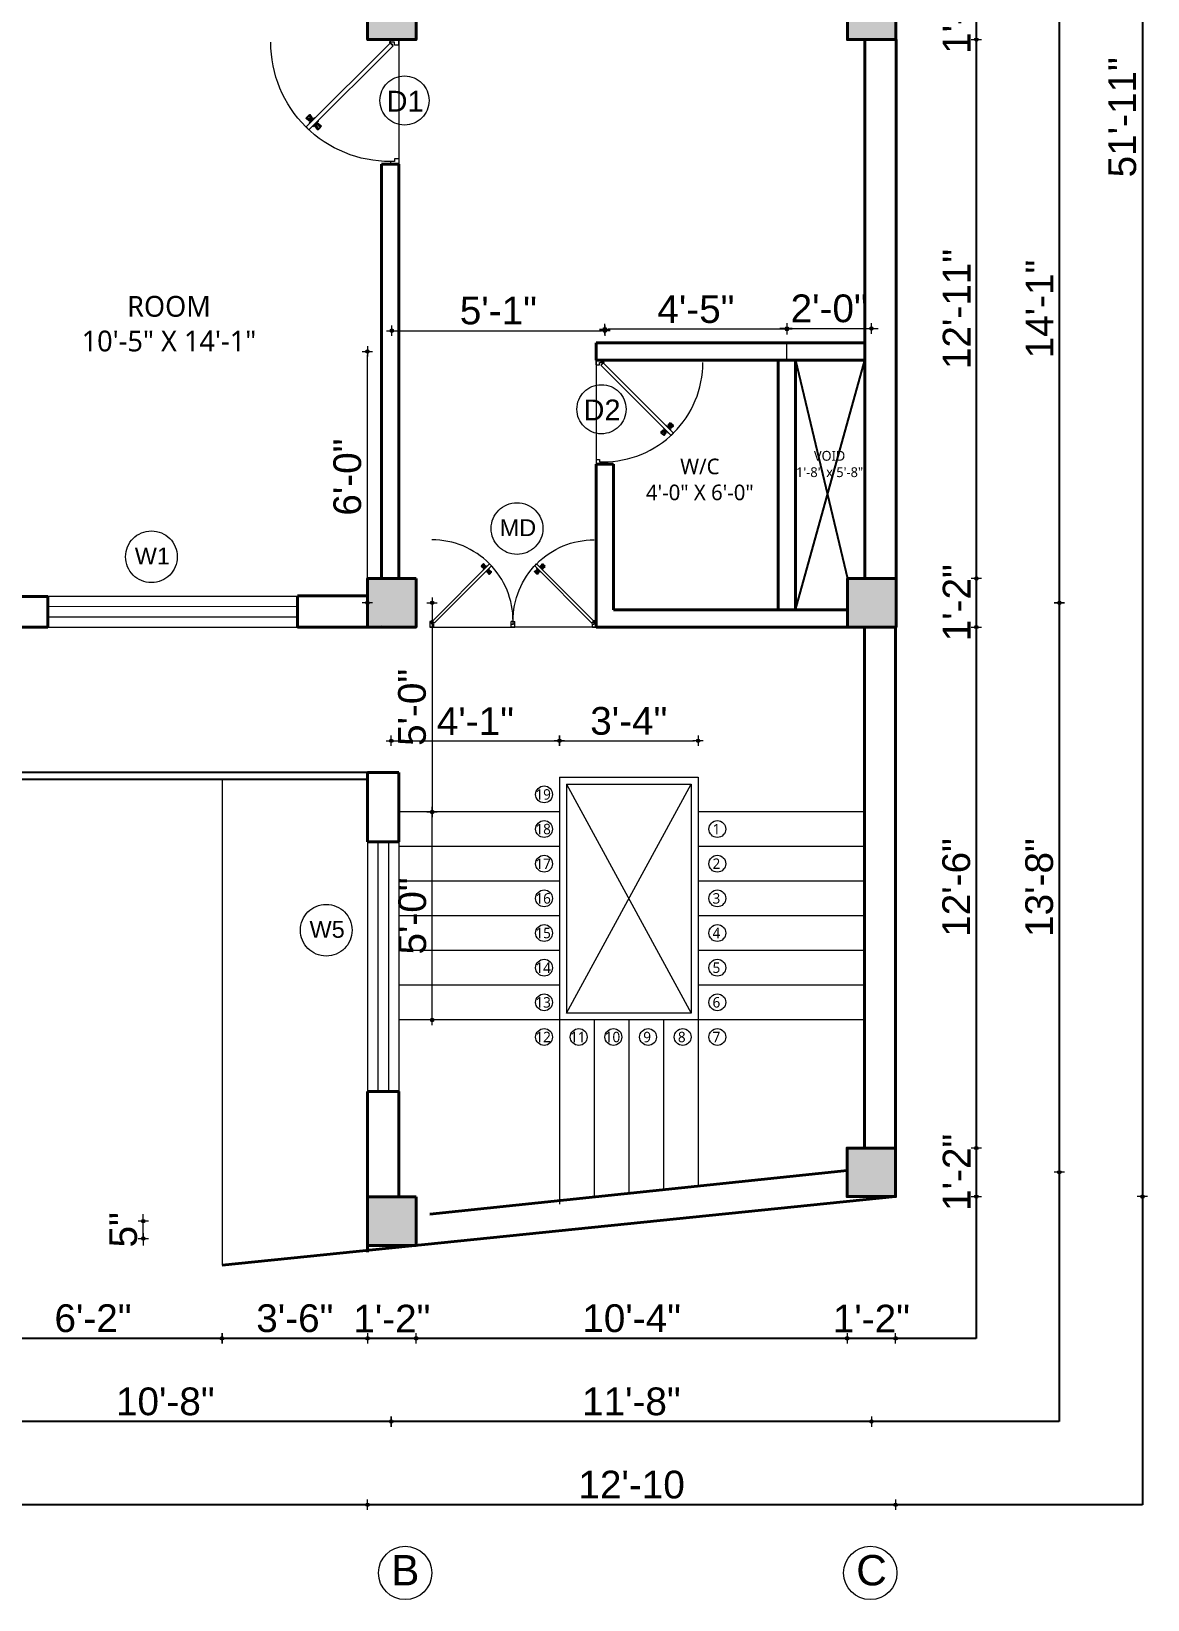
# Model space of a CAD drawing. Header units: inches. Extents: x 2670288 to 2672693, y 789942 to 794071.
# Drawn here: x 2671721.2 to 2672043.3, y 791008 to 791460.4 of the extents above; entities that cross this region are included whole.
import ezdxf

# ---------------------------------------------------------------- set-up
doc = ezdxf.new("R2010")
doc.units = ezdxf.units.IN
doc.header["$MEASUREMENT"] = 0
doc.header["$PDMODE"] = 99
doc.linetypes.add('ACAD_ISO10W100', pattern=[18, 12, -3, 0, -3])
for name, color, linetype, lineweight in [('CONC. OUTLINE RA', 150, 'Continuous', 40), ('DOOR-WIN RA', 3, 'Continuous', 20), ('ELE2 RA', 130, 'Continuous', 20), ('elev 2', 20, 'Continuous', 25), ('Hatch', 254, 'Continuous', 9), ('HATCH RA', 8, 'Continuous', 9), ('PUERTAS', 7, 'Continuous', 13), ('stair EA', 132, 'Continuous', 5), ('TEXT RA', 254, 'Continuous', 20), ('TEXTURE EA', 8, 'ACAD_ISO10W100', 9), ('wall EA', 24, 'Continuous', 40), ('Win EA', 114, 'Continuous', 5)]:
    doc.layers.add(name, color=color, linetype=linetype, lineweight=lineweight)
for name, color, linetype in [('HACTH', 7, 'Continuous'), ('lettring', 7, 'Continuous'), ('text EA', 7, 'Continuous')]:
    doc.layers.add(name, color=color, linetype=linetype)
doc.styles.add('DIM 8', font='arial.ttf', dxfattribs={"height": 8})
doc.styles.get("Standard").update_dxf_attribs({"font": 'arial.ttf'})
doc.dimstyles.new('Copy of DIM 8', dxfattribs={"dimtxt": 8, "dimasz": 1, "dimexe": 6, "dimexo": 18, "dimgap": 1.6875, "dimtad": 1, "dimdec": 0, "dimzin": 3, "dimdsep": 46, "dimlunit": 4, "dimtxsty": 'DIM 8', "dimblk": 'dot 2', "dimcen": 0.09375, "dimse1": 1, "dimse2": 1, "dimclrd": 1, "dimclre": 1, "dimclrt": 256, "dimadec": 0, "dimazin": 0, "dimtfac": 0.75, "dimtdec": 0, "dimtix": 1, "dimtmove": 1, "dimatfit": 3, "dimldrblk": 'DOT', "dimfxl": 1, "dimtolj": 1, "dimtzin": 0, "dimlwd": 9, "dimlwe": 9, "dimarcsym": 0})

# ---------------------------------------------------------------- blocks, each defined once
blk = doc.blocks.new('COLUMN')
at = {"layer": 'HACTH', "lineweight": 30, "transparency": 33554541}
h = blk.add_hatch(color=256, dxfattribs=at)
h.dxf.hatch_style = 1
h.paths.add_polyline_path([(2659104.19, 784576.38), (2659090.19, 784576.38), (2659090.19, 784562.38), (2659104.19, 784562.38)])
at = {"layer": 'CONC. OUTLINE RA'}
blk.add_lwpolyline([(2659090.19, 784576.38), (2659104.19, 784576.38), (2659104.19, 784562.38), (2659090.19, 784562.38)], close=True, dxfattribs=at)
blk = doc.blocks.new('3ft')
at = {"layer": 'PUERTAS', "color": 6}
for p, q in [((1.01, 2.52), (25.23, 26.74)), ((26.05, 25.92), (1.77, 1.64)), ((26.05, 25.92), (25.23, 26.74)), ((0, 2.4), (0, 0)), ((0.72, 2.4), (0, 2.4)), ((1.6, 0), (0, 0)), ((0.72, 1.52), (0.72, 2.44)), ((0.8, 1.52), (0.72, 1.52)), ((0.8, 1.52), (0.8, 2.41)), ((0.8, 1.2), (0.8, 1.52)), ((1.6, 1.2), (0.8, 1.2)), ((1.57, 1.84), (0.94, 2.47)), ((1.63, 1.89), (0.97, 2.55)), ((1.63, 1.89), (1.57, 1.84)), ((1.77, 1.64), (1.57, 1.84)), ((1.6, 0), (1.6, 1.2)), ((34.4, 0), (34.4, 1.2)), ((34.4, 1.2), (35.2, 1.2)), ((34.4, 0), (36, 0)), ((35.2, 1.2), (35.2, 2.4)), ((35.2, 2.4), (36, 2.4)), ((36, 0), (36, 2.4))]:
    blk.add_line(p, q, dxfattribs=at)
at = {"layer": 'PUERTAS', "color": 8}
for p, q in [((22.57, 24.94), (21.65, 25.68)), ((22.63, 24.99), (21.69, 25.75)), ((22.74, 25.1), (21.84, 25.9)), ((22.13, 26.28), (21.98, 26.13)), ((22.88, 25.24), (22.01, 26.06)), ((22.13, 26.28), (22.27, 26.42)), ((22.29, 26.41), (22.27, 26.42)), ((23.16, 25.52), (22.34, 26.39)), ((23.3, 25.66), (22.5, 26.56)), ((23.41, 25.77), (22.65, 26.71)), ((22.69, 24.32), (23.02, 24.83)), ((23.46, 25.83), (22.72, 26.75)), ((22.95, 24.96), (22.84, 25.07)), ((22.98, 24.99), (22.86, 25.1)), ((23.03, 25.04), (22.91, 25.15)), ((22.91, 24.53), (23.1, 24.91)), ((23.11, 25.12), (22.99, 25.23)), ((23.13, 24.76), (23.18, 24.99)), ((23.28, 25.3), (23.17, 25.41)), ((23.36, 25.37), (23.25, 25.49)), ((23.31, 24.94), (23.28, 25.08)), ((23.41, 25.43), (23.3, 25.54)), ((23.46, 25.09), (23.32, 25.13)), ((23.44, 25.45), (23.33, 25.56)), ((23.64, 25.27), (23.41, 25.22)), ((23.87, 25.49), (23.49, 25.3)), ((24.08, 25.71), (23.57, 25.38)), ((23.63, 23.38), (24.14, 23.72)), ((23.84, 23.6), (24.22, 23.79)), ((24.07, 23.82), (24.3, 23.88)), ((24.25, 24), (24.39, 23.97)), ((24.25, 23.26), (24.99, 22.34)), ((24.27, 23.64), (24.38, 23.53)), ((24.3, 23.67), (24.41, 23.56)), ((24.3, 23.32), (25.06, 22.38)), ((24.35, 23.72), (24.46, 23.61)), ((24.4, 24.15), (24.43, 24.01)), ((24.41, 23.43), (25.2, 22.53)), ((24.43, 23.8), (24.54, 23.69)), ((24.58, 24.33), (24.52, 24.1)), ((24.55, 23.57), (25.37, 22.7)), ((24.6, 23.97), (24.72, 23.86)), ((24.8, 24.56), (24.61, 24.18)), ((25.02, 24.77), (24.68, 24.26)), ((24.68, 24.05), (24.79, 23.94)), ((24.73, 24.1), (24.85, 23.99)), ((24.76, 24.13), (24.87, 24.02)), ((24.83, 23.85), (25.7, 23.03)), ((24.97, 23.99), (25.87, 23.2)), ((25.08, 24.1), (26.02, 23.34)), ((25.14, 24.15), (26.06, 23.41)), ((25.58, 22.82), (25.43, 22.67)), ((25.58, 22.82), (25.73, 22.97)), ((25.72, 22.98), (25.73, 22.97)), ((0, 0), (36, 0))]:
    blk.add_line(p, q, dxfattribs=at)
at = {"layer": 'PUERTAS', "color": 1}
for p, q in [((21.67, 25.73), (22.17, 26.23)), ((22.49, 24.95), (21.67, 25.61)), ((21.7, 25.82), (22.14, 26.26)), ((21.73, 25.79), (21.7, 25.82)), ((22.58, 26.7), (22.14, 26.26)), ((22.67, 26.73), (22.17, 26.23)), ((22.61, 26.67), (22.58, 26.7)), ((22.6, 24.96), (23.02, 25.38)), ((22.61, 24.25), (22.92, 24.72)), ((22.62, 24.13), (22.61, 24.14)), ((22.7, 25.07), (22.71, 25.06)), ((23.45, 25.91), (22.79, 26.73)), ((22.82, 25.06), (23.08, 25.32)), ((22.94, 24.95), (22.83, 25.07)), ((22.92, 24.72), (22.92, 24.72)), ((22.93, 24.94), (23.19, 25.21)), ((22.93, 24.84), (22.93, 24.83)), ((23.44, 25.81), (23.02, 25.38)), ((23.34, 25.58), (23.08, 25.32)), ((23.46, 25.47), (23.19, 25.21)), ((23.33, 25.7), (23.34, 25.69)), ((23.45, 25.46), (23.33, 25.57)), ((23.44, 23.31), (23.45, 23.3)), ((23.56, 23.3), (24.03, 23.61)), ((23.57, 25.47), (23.57, 25.47)), ((24.15, 25.79), (23.68, 25.48)), ((23.68, 25.48), (23.68, 25.48)), ((24.03, 23.61), (24.03, 23.62)), ((24.14, 23.62), (24.14, 23.62)), ((24.25, 23.62), (24.51, 23.89)), ((24.27, 25.78), (24.26, 25.79)), ((24.26, 23.29), (24.69, 23.71)), ((24.26, 23.63), (24.37, 23.52)), ((24.26, 23.18), (24.92, 22.37)), ((24.37, 23.52), (24.63, 23.77)), ((24.37, 23.4), (24.37, 23.4)), ((24.78, 24.15), (24.51, 23.89)), ((24.89, 24.03), (24.63, 23.77)), ((25.11, 24.14), (24.69, 23.71)), ((24.77, 24.14), (24.88, 24.03)), ((24.79, 24.38), (24.78, 24.37)), ((24.78, 24.26), (24.78, 24.26)), ((25.1, 24.84), (24.79, 24.38)), ((25, 24.03), (25, 24.03)), ((25.04, 22.36), (25.54, 22.86)), ((25.09, 24.96), (25.1, 24.95)), ((25.13, 22.39), (25.57, 22.83)), ((25.22, 24.14), (26.03, 23.48)), ((26.04, 23.37), (25.54, 22.86)), ((26.01, 23.27), (25.57, 22.83)), ((25.98, 23.3), (26.01, 23.27)), ((25.1, 22.42), (25.13, 22.39))]:
    blk.add_line(p, q, dxfattribs=at)
at = {"layer": 'PUERTAS', "color": 2}
for p, q in [((21.99, 26.11), (21.98, 26.13)), ((25.42, 22.68), (25.43, 22.67))]:
    blk.add_line(p, q, dxfattribs=at)
at = {"layer": 'PUERTAS', "color": 6}
for radius in [0.155, 0.0752]:
    blk.add_circle((0.82, 2.56), radius, dxfattribs=at)
blk.add_arc((0.82, 2.56), 34.38, 359.7285, 90.0333, dxfattribs=at)
at = {"layer": 'PUERTAS', "color": 1}
for centre, start, end in [((22.54, 25.01), 231.0764, 315), ((22.67, 24.2), 135, 225), ((22.73, 26.68), 38.9236, 135), ((22.77, 25.12), 225, 315), ((22.99, 24.89), 135, 219.7428), ((22.87, 24.78), 315, 39.7428), ((23.28, 25.63), 315, 45), ((23.39, 25.86), 315, 38.9236), ((23.51, 23.36), 225, 315), ((23.51, 25.41), 50.2572, 135), ((23.62, 25.53), 230.2572, 315), ((24.09, 23.56), 50.2572, 135), ((24.2, 23.68), 230.2572, 315), ((24.2, 25.73), 45, 135), ((24.32, 23.23), 135, 218.9236), ((24.42, 23.46), 135, 225), ((24.84, 24.31), 135, 219.7428), ((24.72, 24.21), 315, 39.7428), ((24.94, 23.98), 45, 135), ((25.04, 24.89), 315, 45), ((25.17, 24.08), 51.0764, 135), ((25.98, 23.42), 315, 51.0764), ((24.98, 22.42), 218.9236, 315)]:
    blk.add_arc(centre, 0.08, start, end, dxfattribs=at)
blk = doc.blocks.new('*U327')
at = {"color": 3, "xscale": -1}
blk.add_blockref('3ft', (42, 0), dxfattribs=at)
blk = doc.blocks.new('dot1')
at = {"layer": 'Hatch'}
h = blk.add_hatch(color=256, dxfattribs=at)
edge = h.paths.add_edge_path()
edge.add_arc((0, 0), 1, 0, 360)
for p, q in [((3, 0), (-3, 0)), ((0, 3), (0, -3))]:
    blk.add_line(p, q, dxfattribs=at)
blk.add_circle((0, 0), 1, dxfattribs=at)
blk = doc.blocks.new('dot 2')
at = {"layer": 'Hatch', "xscale": 0.5, "yscale": 0.5, "zscale": 0.5}
blk.add_blockref('dot1', (0, 0), dxfattribs=at)
blk = doc.blocks.new('*D1803')
at = {"layer": 'Defpoints', "color": 0, "transparency": 16777216}
for p in [(2671970.65, 791472.07), (2671970.65, 791458.07), (2671993.86, 791458.07)]:
    blk.add_point(p, dxfattribs=at)
at = {"layer": 'lettring', "color": 1, "lineweight": 9, "transparency": 16777216}
for p, q in [((2671993.86, 791473.07), (2671993.86, 791474.07)), ((2671993.86, 791472.07), (2671993.86, 791458.07)), ((2671993.86, 791457.07), (2671993.86, 791456.07))]:
    blk.add_line(p, q, dxfattribs=at)
for p, rotation in [((2671993.86, 791472.07), 270), ((2671993.86, 791458.07), 90)]:
    blk.add_blockref('dot 2', p, dxfattribs=dict(at, rotation=rotation))
at = {"layer": 'lettring', "transparency": 16777216, "insert": (2671988.16, 791465.07), "char_height": 8, "attachment_point": 5, "rotation": 90, "style": 'DIM 8'}
blk.add_mtext('\\A1;1\'-2"', dxfattribs=at)
blk = doc.blocks.new('_Dot')
at = {"color": 0, "linetype": 'ByBlock', "lineweight": -2}
blk.add_line((-0.5, 0), (-1, 0), dxfattribs=at)
at = {"color": 0, "linetype": 'ByBlock', "const_width": 0.5}
blk.add_lwpolyline([(-0.25, 0, 1), (0.25, 0, 1)], format="xyb", close=True, dxfattribs=at)
blk = doc.blocks.new('*D1804')
at = {"layer": 'Defpoints', "color": 0, "transparency": 16777216}
for p in [(2671970.65, 791458.07), (2671970.69, 791302.58), (2671993.86, 791302.58)]:
    blk.add_point(p, dxfattribs=at)
at = {"layer": 'lettring', "color": 1, "lineweight": 9, "transparency": 16777216}
blk.add_line((2671993.86, 791457.07), (2671993.86, 791303.58), dxfattribs=at)
for p, rotation in [((2671993.86, 791458.07), 90), ((2671993.86, 791302.58), 270)]:
    blk.add_blockref('dot 2', p, dxfattribs=dict(at, rotation=rotation))
at = {"layer": 'lettring', "transparency": 16777216, "insert": (2671988.16, 791380.32), "char_height": 8, "attachment_point": 5, "rotation": 90, "style": 'DIM 8'}
blk.add_mtext('\\A1;12\'-11"', dxfattribs=at)
blk = doc.blocks.new('*D1805')
at = {"layer": 'Defpoints', "color": 0, "transparency": 16777216}
for p in [(2671970.69, 791302.58), (2671970.69, 791288.58), (2671993.86, 791288.58)]:
    blk.add_point(p, dxfattribs=at)
at = {"layer": 'lettring', "color": 1, "lineweight": 9, "transparency": 16777216}
for p, q in [((2671993.86, 791303.58), (2671993.86, 791304.58)), ((2671993.86, 791302.58), (2671993.86, 791288.58)), ((2671993.86, 791287.58), (2671993.86, 791286.58))]:
    blk.add_line(p, q, dxfattribs=at)
for p, rotation in [((2671993.86, 791302.58), 270), ((2671993.86, 791288.58), 90)]:
    blk.add_blockref('dot 2', p, dxfattribs=dict(at, rotation=rotation))
at = {"layer": 'lettring', "transparency": 16777216, "insert": (2671988.16, 791295.58), "char_height": 8, "attachment_point": 5, "rotation": 90, "style": 'DIM 8'}
blk.add_mtext('\\A1;1\'-2"', dxfattribs=at)
blk = doc.blocks.new('*D1806')
at = {"layer": 'Defpoints', "color": 0, "transparency": 16777216}
for p in [(2671970.69, 791288.58), (2671970.56, 791138.26), (2671993.86, 791138.26)]:
    blk.add_point(p, dxfattribs=at)
at = {"layer": 'lettring', "color": 1, "lineweight": 9, "transparency": 16777216}
blk.add_line((2671993.86, 791287.58), (2671993.86, 791139.26), dxfattribs=at)
for p, rotation in [((2671993.86, 791288.58), 90), ((2671993.86, 791138.26), 270)]:
    blk.add_blockref('dot 2', p, dxfattribs=dict(at, rotation=rotation))
at = {"layer": 'lettring', "transparency": 16777216, "insert": (2671988.09, 791213.42), "char_height": 8, "attachment_point": 5, "rotation": 90, "style": 'DIM 8'}
blk.add_mtext('\\A1;12\'-6"', dxfattribs=at)
blk = doc.blocks.new('*D1807')
at = {"layer": 'Defpoints', "color": 0, "transparency": 16777216}
for p in [(2671970.56, 791138.26), (2671970.56, 791124.23), (2671993.86, 791124.23)]:
    blk.add_point(p, dxfattribs=at)
at = {"layer": 'lettring', "color": 1, "lineweight": 9, "transparency": 16777216}
for p, q in [((2671993.86, 791139.26), (2671993.86, 791140.26)), ((2671993.86, 791138.26), (2671993.86, 791124.23)), ((2671993.86, 791123.23), (2671993.86, 791122.23))]:
    blk.add_line(p, q, dxfattribs=at)
for p, rotation in [((2671993.86, 791138.26), 270), ((2671993.86, 791124.23), 90)]:
    blk.add_blockref('dot 2', p, dxfattribs=dict(at, rotation=rotation))
at = {"layer": 'lettring', "transparency": 16777216, "insert": (2671988.16, 791131.24), "char_height": 8, "attachment_point": 5, "rotation": 90, "style": 'DIM 8'}
blk.add_mtext('\\A1;1\'-2"', dxfattribs=at)
blk = doc.blocks.new('*D1808')
at = {"layer": 'Defpoints', "color": 0, "transparency": 16777216}
for p in [(2671956.56, 791124.23), (2671970.56, 791124.23), (2671956.56, 791083.34)]:
    blk.add_point(p, dxfattribs=at)
at = {"layer": 'lettring', "color": 1, "lineweight": 9, "transparency": 16777216}
for p, q in [((2671955.56, 791083.34), (2671954.56, 791083.34)), ((2671970.56, 791083.34), (2671956.56, 791083.34)), ((2671971.56, 791083.34), (2671972.56, 791083.34))]:
    blk.add_line(p, q, dxfattribs=at)
blk.add_blockref('dot 2', (2671956.56, 791083.34), dxfattribs=at)
at = {"layer": 'lettring', "color": 1, "lineweight": 9, "transparency": 16777216, "rotation": 180}
blk.add_blockref('dot 2', (2671970.56, 791083.34), dxfattribs=at)
at = {"layer": 'lettring', "transparency": 16777216, "insert": (2671963.56, 791089.04), "char_height": 8, "attachment_point": 5, "style": 'DIM 8'}
blk.add_mtext('\\A1;1\'-2"', dxfattribs=at)
blk = doc.blocks.new('*D1809')
at = {"layer": 'Defpoints', "color": 0, "transparency": 16777216}
for p in [(2671956.56, 791124.23), (2671832.2, 791110.15), (2671832.2, 791083.34)]:
    blk.add_point(p, dxfattribs=at)
at = {"layer": 'lettring', "color": 1, "lineweight": 9, "transparency": 16777216}
blk.add_line((2671955.56, 791083.34), (2671833.2, 791083.34), dxfattribs=at)
at = {"layer": 'lettring', "color": 1, "lineweight": 9, "transparency": 16777216, "rotation": 180}
blk.add_blockref('dot 2', (2671832.2, 791083.34), dxfattribs=at)
at = {"layer": 'lettring', "color": 1, "lineweight": 9, "transparency": 16777216}
blk.add_blockref('dot 2', (2671956.56, 791083.34), dxfattribs=at)
at = {"layer": 'lettring', "transparency": 16777216, "insert": (2671894.38, 791089.11), "char_height": 8, "attachment_point": 5, "style": 'DIM 8'}
blk.add_mtext('\\A1;10\'-4"', dxfattribs=at)
blk = doc.blocks.new('*D1810')
at = {"layer": 'Defpoints', "color": 0, "transparency": 16777216}
for p in [(2671818.2, 791110.15), (2671832.2, 791110.15), (2671818.2, 791083.34)]:
    blk.add_point(p, dxfattribs=at)
at = {"layer": 'lettring', "color": 1, "lineweight": 9, "transparency": 16777216}
for p, q in [((2671817.2, 791083.34), (2671816.2, 791083.34)), ((2671832.2, 791083.34), (2671818.2, 791083.34)), ((2671833.2, 791083.34), (2671834.2, 791083.34))]:
    blk.add_line(p, q, dxfattribs=at)
blk.add_blockref('dot 2', (2671818.2, 791083.34), dxfattribs=at)
at = {"layer": 'lettring', "color": 1, "lineweight": 9, "transparency": 16777216, "rotation": 180}
blk.add_blockref('dot 2', (2671832.2, 791083.34), dxfattribs=at)
at = {"layer": 'lettring', "transparency": 16777216, "insert": (2671825.2, 791089.04), "char_height": 8, "attachment_point": 5, "style": 'DIM 8'}
blk.add_mtext('\\A1;1\'-2"', dxfattribs=at)
blk = doc.blocks.new('*D1811')
at = {"layer": 'Defpoints', "color": 0, "transparency": 16777216}
for p in [(2671818.2, 791110.15), (2671776.2, 791103.7), (2671776.2, 791083.34)]:
    blk.add_point(p, dxfattribs=at)
at = {"layer": 'lettring', "color": 1, "lineweight": 9, "transparency": 16777216}
blk.add_line((2671817.2, 791083.34), (2671777.2, 791083.34), dxfattribs=at)
at = {"layer": 'lettring', "color": 1, "lineweight": 9, "transparency": 16777216, "rotation": 180}
blk.add_blockref('dot 2', (2671776.2, 791083.34), dxfattribs=at)
at = {"layer": 'lettring', "color": 1, "lineweight": 9, "transparency": 16777216}
blk.add_blockref('dot 2', (2671818.2, 791083.34), dxfattribs=at)
at = {"layer": 'lettring', "transparency": 16777216, "insert": (2671797.2, 791089.11), "char_height": 8, "attachment_point": 5, "style": 'DIM 8'}
blk.add_mtext('\\A1;3\'-6"', dxfattribs=at)
blk = doc.blocks.new('*D1812')
at = {"layer": 'Defpoints', "color": 0, "transparency": 16777216}
for p in [(2671701.74, 791288.58), (2671776.2, 791103.7), (2671701.74, 791083.34)]:
    blk.add_point(p, dxfattribs=at)
at = {"layer": 'lettring', "color": 1, "lineweight": 9, "transparency": 16777216}
blk.add_line((2671775.2, 791083.34), (2671702.74, 791083.34), dxfattribs=at)
at = {"layer": 'lettring', "color": 1, "lineweight": 9, "transparency": 16777216, "rotation": 180}
blk.add_blockref('dot 2', (2671701.74, 791083.34), dxfattribs=at)
at = {"layer": 'lettring', "color": 1, "lineweight": 9, "transparency": 16777216}
blk.add_blockref('dot 2', (2671776.2, 791083.34), dxfattribs=at)
at = {"layer": 'lettring', "transparency": 16777216, "insert": (2671738.97, 791089.11), "char_height": 8, "attachment_point": 5, "style": 'DIM 8'}
blk.add_mtext('\\A1;6\'-2"', dxfattribs=at)
blk = doc.blocks.new('*D1814')
at = {"layer": 'Defpoints', "color": 0, "transparency": 16777216}
for p in [(2671970.56, 791124.23), (2671818.2, 791108.25), (2671970.56, 791035.34)]:
    blk.add_point(p, dxfattribs=at)
at = {"layer": 'lettring', "color": 1, "lineweight": 9, "transparency": 16777216}
blk.add_line((2671819.2, 791035.34), (2671969.56, 791035.34), dxfattribs=at)
at = {"layer": 'lettring', "color": 1, "lineweight": 9, "transparency": 16777216, "rotation": 180}
blk.add_blockref('dot 2', (2671818.2, 791035.34), dxfattribs=at)
at = {"layer": 'lettring', "color": 1, "lineweight": 9, "transparency": 16777216}
blk.add_blockref('dot 2', (2671970.56, 791035.34), dxfattribs=at)
at = {"layer": 'lettring', "transparency": 16777216, "insert": (2671894.38, 791041.11), "char_height": 8, "attachment_point": 5, "style": 'DIM 8'}
blk.add_mtext("\\A1;12'-10", dxfattribs=at)
blk = doc.blocks.new('*D1815')
at = {"layer": 'Defpoints', "color": 0, "transparency": 16777216}
for p in [(2671963.56, 791131.26), (2671825.05, 791116.7), (2671825.05, 791059.34)]:
    blk.add_point(p, dxfattribs=at)
at = {"layer": 'lettring', "color": 1, "lineweight": 9, "transparency": 16777216}
blk.add_line((2671962.56, 791059.34), (2671826.05, 791059.34), dxfattribs=at)
at = {"layer": 'lettring', "color": 1, "lineweight": 9, "transparency": 16777216, "rotation": 180}
blk.add_blockref('dot 2', (2671825.05, 791059.34), dxfattribs=at)
at = {"layer": 'lettring', "color": 1, "lineweight": 9, "transparency": 16777216}
blk.add_blockref('dot 2', (2671963.56, 791059.34), dxfattribs=at)
at = {"layer": 'lettring', "transparency": 16777216, "insert": (2671894.3, 791065.11), "char_height": 8, "attachment_point": 5, "style": 'DIM 8'}
blk.add_mtext('\\A1;11\'-8"', dxfattribs=at)
blk = doc.blocks.new('*D1816')
at = {"layer": 'Defpoints', "color": 0, "transparency": 16777216}
for p in [(2671694.61, 791295.55), (2671825.05, 791295.55), (2671825.05, 791059.34)]:
    blk.add_point(p, dxfattribs=at)
at = {"layer": 'lettring', "color": 1, "lineweight": 9, "transparency": 16777216}
blk.add_line((2671695.61, 791059.34), (2671824.05, 791059.34), dxfattribs=at)
at = {"layer": 'lettring', "color": 1, "lineweight": 9, "transparency": 16777216, "rotation": 180}
blk.add_blockref('dot 2', (2671694.61, 791059.34), dxfattribs=at)
at = {"layer": 'lettring', "color": 1, "lineweight": 9, "transparency": 16777216}
blk.add_blockref('dot 2', (2671825.05, 791059.34), dxfattribs=at)
at = {"layer": 'lettring', "transparency": 16777216, "insert": (2671759.83, 791065.11), "char_height": 8, "attachment_point": 5, "style": 'DIM 8'}
blk.add_mtext('\\A1;10\'-8"', dxfattribs=at)
blk = doc.blocks.new('*D1833')
at = {"layer": 'Defpoints', "color": 0, "transparency": 16777216}
for p in [(2671970.54, 791747.05), (2671970.56, 791124.23), (2672041.77, 791124.23)]:
    blk.add_point(p, dxfattribs=at)
at = {"layer": 'lettring', "color": 1, "lineweight": 9, "transparency": 16777216}
blk.add_line((2672041.77, 791746.05), (2672041.77, 791125.23), dxfattribs=at)
for p, rotation in [((2672041.77, 791747.05), 90), ((2672041.77, 791124.23), 270)]:
    blk.add_blockref('dot 2', p, dxfattribs=dict(at, rotation=rotation))
at = {"layer": 'lettring', "transparency": 16777216, "insert": (2672036, 791435.64), "char_height": 8, "attachment_point": 5, "rotation": 90, "style": 'DIM 8'}
blk.add_mtext('\\A1;51\'-11"', dxfattribs=at)
blk = doc.blocks.new('*D1834')
at = {"layer": 'Defpoints', "color": 0, "transparency": 16777216}
for p in [(2671963.56, 791295.55), (2672017.79, 791295.55), (2671963.56, 791131.26)]:
    blk.add_point(p, dxfattribs=at)
at = {"layer": 'lettring', "color": 1, "lineweight": 9, "transparency": 16777216}
blk.add_line((2672017.79, 791132.26), (2672017.79, 791294.55), dxfattribs=at)
for p, rotation in [((2672017.79, 791295.55), 90), ((2672017.79, 791131.26), 270)]:
    blk.add_blockref('dot 2', p, dxfattribs=dict(at, rotation=rotation))
at = {"layer": 'lettring', "transparency": 16777216, "insert": (2672012.02, 791213.4), "char_height": 8, "attachment_point": 5, "rotation": 90, "style": 'DIM 8'}
blk.add_mtext('\\A1;13\'-8"', dxfattribs=at)
blk = doc.blocks.new('*D2011')
at = {"layer": 'Defpoints', "color": 0, "transparency": 16777216}
for p in [(2671825.2, 791465.07), (2671546.7, 791295.58), (2671825.2, 791295.58)]:
    blk.add_point(p, dxfattribs=at)
at = {"layer": 'lettring', "color": 1, "lineweight": 9, "transparency": 16777216}
blk.add_line((2671546.7, 791464.07), (2671546.7, 791296.58), dxfattribs=at)
for p, rotation in [((2671546.7, 791465.07), 90), ((2671546.7, 791295.58), 270)]:
    blk.add_blockref('dot 2', p, dxfattribs=dict(at, rotation=rotation))
at = {"layer": 'lettring', "transparency": 16777216, "insert": (2671541, 791380.33), "char_height": 8, "attachment_point": 5, "rotation": 90, "style": 'DIM 8'}
blk.add_mtext('\\A1;14\'-1"', dxfattribs=at)
blk = doc.blocks.new('*D2012')
at = {"layer": 'Defpoints', "color": 0, "transparency": 16777216}
for p in [(2671825.2, 791295.58), (2671546.7, 791131.26), (2671963.56, 791131.26)]:
    blk.add_point(p, dxfattribs=at)
at = {"layer": 'lettring', "color": 1, "lineweight": 9, "transparency": 16777216}
blk.add_line((2671546.7, 791294.58), (2671546.7, 791132.26), dxfattribs=at)
for p, rotation in [((2671546.7, 791295.58), 90), ((2671546.7, 791131.26), 270)]:
    blk.add_blockref('dot 2', p, dxfattribs=dict(at, rotation=rotation))
at = {"layer": 'lettring', "transparency": 16777216, "insert": (2671540.92, 791213.42), "char_height": 8, "attachment_point": 5, "rotation": 90, "style": 'DIM 8'}
blk.add_mtext('\\A1;13\'-8"', dxfattribs=at)
blk = doc.blocks.new('*D2013')
at = {"layer": 'Defpoints', "color": 0, "transparency": 16777216}
for p in [(2671963.56, 791131.26), (2671546.7, 791117.15), (2671825.2, 791117.15)]:
    blk.add_point(p, dxfattribs=at)
at = {"layer": 'lettring', "color": 1, "lineweight": 9, "transparency": 16777216}
for p, q in [((2671546.7, 791132.26), (2671546.7, 791133.26)), ((2671546.7, 791131.26), (2671546.7, 791117.15)), ((2671546.7, 791116.15), (2671546.7, 791115.15))]:
    blk.add_line(p, q, dxfattribs=at)
for p, rotation in [((2671546.7, 791131.26), 270), ((2671546.7, 791117.15), 90)]:
    blk.add_blockref('dot 2', p, dxfattribs=dict(at, rotation=rotation))
at = {"layer": 'lettring', "transparency": 16777216, "insert": (2671541, 791124.21), "char_height": 8, "attachment_point": 5, "rotation": 90, "style": 'DIM 8'}
blk.add_mtext('\\A1;1\'-2"', dxfattribs=at)
blk = doc.blocks.new('*D2015')
at = {"layer": 'Defpoints', "color": 0, "transparency": 16777216}
for p in [(2671753.47, 791117.15), (2671825.2, 791117.15), (2671776.2, 791112.16)]:
    blk.add_point(p, dxfattribs=at)
at = {"layer": 'lettring', "color": 1, "lineweight": 9, "transparency": 16777216}
for p, q in [((2671753.47, 791118.15), (2671753.47, 791119.15)), ((2671753.47, 791112.16), (2671753.47, 791117.15)), ((2671753.47, 791111.16), (2671753.47, 791110.16))]:
    blk.add_line(p, q, dxfattribs=at)
for p, rotation in [((2671753.47, 791117.15), 270), ((2671753.47, 791112.16), 90)]:
    blk.add_blockref('dot 2', p, dxfattribs=dict(at, rotation=rotation))
at = {"layer": 'lettring', "transparency": 16777216, "insert": (2671747.72, 791114.66), "char_height": 8, "attachment_point": 5, "rotation": 90, "style": 'DIM 8'}
blk.add_mtext('\\A1;5"', dxfattribs=at)
blk = doc.blocks.new('*D2016')
at = {"layer": 'Defpoints', "color": 0, "transparency": 16777216}
for p in [(2671963.56, 791374.7), (2671939.19, 791370.58), (2671963.56, 791370.58)]:
    blk.add_point(p, dxfattribs=at)
at = {"layer": 'lettring', "color": 1, "lineweight": 9, "transparency": 16777216}
for p, q in [((2671938.19, 791374.7), (2671937.19, 791374.7)), ((2671939.19, 791374.7), (2671963.56, 791374.7)), ((2671964.56, 791374.7), (2671965.56, 791374.7))]:
    blk.add_line(p, q, dxfattribs=at)
blk.add_blockref('dot 2', (2671939.19, 791374.7), dxfattribs=at)
at = {"layer": 'lettring', "color": 1, "lineweight": 9, "transparency": 16777216, "rotation": 180}
blk.add_blockref('dot 2', (2671963.56, 791374.7), dxfattribs=at)
at = {"layer": 'lettring', "transparency": 16777216, "insert": (2671951.38, 791380.47), "char_height": 8, "attachment_point": 5, "style": 'DIM 8'}
blk.add_mtext('\\A1;2\'-0"', dxfattribs=at)
blk = doc.blocks.new('*D2089')
at = {"layer": 'Defpoints', "color": 0, "transparency": 16777216}
for p in [(2671825.2, 791295.58), (2671827.2, 791235.21), (2671836.82, 791235.21)]:
    blk.add_point(p, dxfattribs=at)
at = {"layer": 'lettring', "color": 1, "lineweight": 9, "transparency": 16777216}
blk.add_line((2671836.82, 791294.58), (2671836.82, 791236.21), dxfattribs=at)
for p, rotation in [((2671836.82, 791295.58), 90), ((2671836.82, 791235.21), 270)]:
    blk.add_blockref('dot 2', p, dxfattribs=dict(at, rotation=rotation))
at = {"layer": 'lettring', "transparency": 16777216, "insert": (2671831.05, 791265.39), "char_height": 8, "attachment_point": 5, "rotation": 90, "style": 'DIM 8'}
blk.add_mtext('\\A1;5\'-0"', dxfattribs=at)
blk = doc.blocks.new('*D2093')
at = {"layer": 'Defpoints', "color": 0, "transparency": 16777216}
for p in [(2671886.66, 791374.51), (2671939.19, 791365.58), (2671886.66, 791335.58)]:
    blk.add_point(p, dxfattribs=at)
at = {"layer": 'lettring', "color": 1, "lineweight": 9, "transparency": 16777216}
blk.add_line((2671938.19, 791374.51), (2671887.66, 791374.51), dxfattribs=at)
at = {"layer": 'lettring', "color": 1, "lineweight": 9, "transparency": 16777216, "rotation": 180}
blk.add_blockref('dot 2', (2671886.66, 791374.51), dxfattribs=at)
at = {"layer": 'lettring', "color": 1, "lineweight": 9, "transparency": 16777216}
blk.add_blockref('dot 2', (2671939.19, 791374.51), dxfattribs=at)
at = {"layer": 'lettring', "transparency": 16777216, "insert": (2671912.93, 791380.26), "char_height": 8, "attachment_point": 5, "style": 'DIM 8'}
blk.add_mtext('\\A1;4\'-5"', dxfattribs=at)
blk = doc.blocks.new('*D2095')
at = {"layer": 'Defpoints', "color": 0, "transparency": 16777216}
for p in [(2671886.66, 791374.08), (2671886.66, 791335.58), (2671825.2, 791295.58)]:
    blk.add_point(p, dxfattribs=at)
at = {"layer": 'lettring', "color": 1, "lineweight": 9, "transparency": 16777216}
blk.add_line((2671826.2, 791374.08), (2671885.66, 791374.08), dxfattribs=at)
at = {"layer": 'lettring', "color": 1, "lineweight": 9, "transparency": 16777216, "rotation": 180}
blk.add_blockref('dot 2', (2671825.2, 791374.08), dxfattribs=at)
at = {"layer": 'lettring', "color": 1, "lineweight": 9, "transparency": 16777216}
blk.add_blockref('dot 2', (2671886.66, 791374.08), dxfattribs=at)
at = {"layer": 'lettring', "transparency": 16777216, "insert": (2671855.93, 791379.85), "char_height": 8, "attachment_point": 5, "style": 'DIM 8'}
blk.add_mtext('\\A1;5\'-1"', dxfattribs=at)
blk = doc.blocks.new('*D2096')
at = {"layer": 'Defpoints', "color": 0, "transparency": 16777216}
for p in [(2671818.15, 791368.08), (2671884.16, 791368.08), (2671825.2, 791295.58)]:
    blk.add_point(p, dxfattribs=at)
at = {"layer": 'lettring', "color": 1, "lineweight": 9, "transparency": 16777216}
blk.add_line((2671818.15, 791296.58), (2671818.15, 791367.08), dxfattribs=at)
for p, rotation in [((2671818.15, 791368.08), 90), ((2671818.15, 791295.58), 270)]:
    blk.add_blockref('dot 2', p, dxfattribs=dict(at, rotation=rotation))
at = {"layer": 'lettring', "transparency": 16777216, "insert": (2671812.38, 791331.83), "char_height": 8, "attachment_point": 5, "rotation": 90, "style": 'DIM 8'}
blk.add_mtext('\\A1;6\'-0"', dxfattribs=at)

msp = doc.modelspace()

# ---------------------------------------------------------------- linework, layer by layer
at = {"layer": 'Defpoints'}
for points in [[(2672041.75, 791035.34), (2671560.49, 791035.34), (2671560.62, 791897.04), (2672041.89, 791897.04)], [(2672017.76, 791059.34), (2671584.49, 791059.34), (2671584.61, 791873.04), (2672017.88, 791873.04)], [(2671993.76, 791083.34), (2671608.49, 791083.34), (2671608.61, 791849.04), (2671993.88, 791849.04)]]:
    msp.add_lwpolyline(points, close=True, dxfattribs=at)
at = {"layer": 'DOOR-WIN RA'}
for p, q in [((2671725.97, 791297.52), (2671797.97, 791297.52)), ((2671725.97, 791294.52), (2671797.97, 791294.55)), ((2671725.97, 791291.52), (2671797.97, 791291.55)), ((2671725.97, 791288.52), (2671797.97, 791288.52)), ((2671776.2, 791244.58), (2671776.2, 791104.45)), ((2671818.2, 791226.58), (2671818.2, 791154.58)), ((2671821.2, 791226.58), (2671821.2, 791154.58)), ((2671824.2, 791226.58), (2671824.2, 791154.58)), ((2671827.2, 791226.58), (2671827.2, 791154.58))]:
    msp.add_line(p, q, dxfattribs=at)
at = {"layer": 'ELE2 RA'}
for p, q in [((2671939.19, 791365.58), (2671939.19, 791370.58)), ((2671936.69, 791365.58), (2671941.69, 791365.58))]:
    msp.add_line(p, q, dxfattribs=at)
at = {"layer": 'elev 2'}
for p, q in [((2671941.69, 791293.58), (2671961.69, 791365.58)), ((2671941.69, 791365.58), (2671956.69, 791302.58)), ((2671822.2, 791289.08), (2671822.2, 791289.08)), ((2671822.2, 791288.58), (2671822.2, 791288.58)), ((2671831.2, 791288.58), (2671831.2, 791288.58)), ((2671818.2, 791244.58), (2671687.74, 791244.58)), ((2671818.2, 791246.58), (2671689.74, 791246.58)), ((2671956.56, 791131.82), (2671836.2, 791119.2))]:
    msp.add_line(p, q, dxfattribs=at)
at = {"layer": 'stair EA'}
for p, q in [((2671873.56, 791245.21), (2671873.56, 791122.07)), ((2671873.56, 791245.21), (2671913.56, 791245.21)), ((2671875.56, 791243.21), (2671875.56, 791177.21)), ((2671875.56, 791243.21), (2671911.56, 791243.21)), ((2671875.56, 791177.21), (2671911.56, 791243.21)), ((2671875.56, 791243.21), (2671911.56, 791177.21)), ((2671911.56, 791243.21), (2671911.56, 791177.21)), ((2671913.56, 791245.21), (2671913.56, 791127.32)), ((2671873.56, 791235.21), (2671827.2, 791235.21)), ((2671961.56, 791235.21), (2671913.56, 791235.21)), ((2671961.56, 791235.21), (2671913.56, 791235.21)), ((2671873.56, 791225.21), (2671827.2, 791225.21)), ((2671961.56, 791225.21), (2671913.56, 791225.21)), ((2671961.56, 791225.21), (2671913.56, 791225.21)), ((2671873.56, 791215.21), (2671827.2, 791215.21)), ((2671961.56, 791215.21), (2671913.56, 791215.21)), ((2671961.56, 791215.21), (2671913.56, 791215.21)), ((2671873.56, 791205.21), (2671827.2, 791205.21)), ((2671961.56, 791205.21), (2671913.56, 791205.21)), ((2671961.56, 791205.21), (2671913.56, 791205.21)), ((2671873.56, 791195.21), (2671827.2, 791195.21)), ((2671961.56, 791195.21), (2671913.56, 791195.21)), ((2671961.56, 791195.21), (2671913.56, 791195.21)), ((2671873.56, 791185.21), (2671827.2, 791185.21)), ((2671961.56, 791185.21), (2671913.56, 791185.21)), ((2671961.56, 791185.21), (2671913.56, 791185.21)), ((2671961.56, 791175.21), (2671827.2, 791175.21)), ((2671911.56, 791177.21), (2671875.56, 791177.21)), ((2671883.56, 791175.21), (2671883.56, 791124.17)), ((2671893.56, 791175.21), (2671893.56, 791125.22)), ((2671903.56, 791175.21), (2671903.56, 791126.27))]:
    msp.add_line(p, q, dxfattribs=at)
for centre in [(2671869.12, 791240.29), (2671869.12, 791230.29), (2671919.12, 791230.29), (2671869.12, 791220.29), (2671919.12, 791220.29), (2671869.12, 791210.29), (2671919.12, 791210.29), (2671869.12, 791200.29), (2671919.12, 791200.29), (2671869.12, 791190.29), (2671919.12, 791190.29), (2671869.12, 791180.29), (2671919.12, 791180.29), (2671869.12, 791170.29), (2671879.12, 791170.29), (2671889.12, 791170.29), (2671899.12, 791170.29), (2671909.12, 791170.29), (2671919.12, 791170.29)]:
    msp.add_circle(centre, 2.43, dxfattribs=at)
at = {"layer": 'TEXTURE EA', "linetype": 'ACAD_ISO10W100', "ltscale": 4}
for centre, radius in [((2671828.85, 791440.49), 7.09), ((2671885.68, 791351.41), 7.09), ((2671861.31, 791316.99), 7.46), ((2671755.83, 791308.85), 7.46), ((2671806.27, 791201.1), 7.46)]:
    msp.add_circle(centre, radius, dxfattribs=at)
at = {"layer": 'TEXTURE EA', "linetype": 'ByBlock', "ltscale": 2}
for centre in [(2671829.05, 791015.65), (2671963.25, 791015.65)]:
    msp.add_circle(centre, 7.69, dxfattribs=at)
at = {"layer": 'wall EA'}
for p, q in [((2671961.69, 791302.58), (2671961.69, 791458.07)), ((2671970.69, 791302.58), (2671970.69, 791458.07)), ((2671822.2, 791302.58), (2671822.2, 791422.08)), ((2671827.2, 791422.08), (2671822.2, 791422.08)), ((2671827.2, 791302.58), (2671827.2, 791422.08)), ((2671884.16, 791370.58), (2671961.69, 791370.58)), ((2671884.16, 791365.58), (2671884.16, 791370.58)), ((2671884.16, 791365.58), (2671961.69, 791365.58)), ((2671936.69, 791293.58), (2671936.69, 791365.58)), ((2671941.69, 791293.58), (2671941.69, 791365.58)), ((2671884.16, 791293.58), (2671884.16, 791335.58)), ((2671884.16, 791335.58), (2671889.16, 791335.58)), ((2671889.16, 791293.58), (2671889.16, 791335.58)), ((2671725.97, 791297.39), (2671701.74, 791297.34)), ((2671725.97, 791297.46), (2671725.97, 791288.58)), ((2671818.2, 791297.53), (2671797.97, 791297.53)), ((2671797.97, 791297.53), (2671797.97, 791288.58)), ((2671884.16, 791293.58), (2671884.16, 791288.58)), ((2671889.16, 791293.58), (2671956.69, 791293.58)), ((2671725.97, 791288.58), (2671701.74, 791288.58)), ((2671818.2, 791288.58), (2671797.97, 791288.58)), ((2671884.16, 791288.58), (2671956.69, 791288.58)), ((2671961.56, 791288.58), (2671961.56, 791138.26)), ((2671970.56, 791288.58), (2671970.56, 791138.26)), ((2671827.2, 791246.58), (2671818.2, 791246.58)), ((2671818.2, 791246.58), (2671818.2, 791226.58)), ((2671818.2, 791246.58), (2671818.2, 791226.58)), ((2671827.2, 791246.58), (2671818.2, 791246.58)), ((2671827.2, 791246.58), (2671827.2, 791226.58)), ((2671827.2, 791246.58), (2671827.2, 791226.58)), ((2671827.2, 791226.58), (2671818.2, 791226.58)), ((2671827.2, 791154.58), (2671818.2, 791154.58)), ((2671818.2, 791154.58), (2671818.2, 791108.25)), ((2671827.2, 791154.58), (2671827.2, 791124.15)), ((2671956.56, 791131.81), (2671836.2, 791119.19)), ((2671776.2, 791104.45), (2671970.56, 791124.26))]:
    msp.add_line(p, q, dxfattribs=at)

# ---------------------------------------------------------------- block references
at = {"layer": 'HATCH RA', "lineweight": 30, "rotation": 270}
for p in [(1887255.82, 3450562.26), (1887394.27, 3450562.26), (1887255.82, 3450392.77), (1887394.31, 3450392.77), (1887394.18, 3450228.44), (1887255.82, 3450214.34)]:
    msp.add_blockref('COLUMN', p, dxfattribs=at)
at = {"layer": 'Win EA'}
for p, xscale, yscale, zscale, rotation in [((2671827.2, 791416.08), 0.9999536188852896, 0.9999536188852896, 0.9999536188852896, 90.00049686073707), ((2671884.16, 791330.58), -0.8333366820079391, 0.8333366820079391, 0.8333366820079391, 269.9999999991107)]:
    msp.add_blockref('*U327', p, dxfattribs=dict(at, xscale=xscale, yscale=yscale, zscale=zscale, rotation=rotation))
at = {"layer": 'Win EA', "yscale": 0.6812915640384177, "zscale": 0.6812915640384177}
for p, xscale in [((2671864.81, 791288.58), -0.6812915640384177), ((2671855.54, 791288.58), 0.6812915640384177)]:
    msp.add_blockref('*U327', p, dxfattribs=dict(at, xscale=xscale))

# ---------------------------------------------------------------- texts
at = {"layer": 'text EA', "attachment_point": 2}
for s, insert, char_height, width in [('D1', (2671829.01, 791443.29), 6, 11.1695), ('{\\fTrebuchet MS|b0|i0|c0|p34;ROOM \\P10\'-5" X 14\'-1"}', (2671760.89, 791384.1), 6, 84.336), ('D2', (2671885.84, 791354.21), 6, 11.1695), ('{\\fTrebuchet MS|b0|i0|c0|p34;VOID\\P1\'-8" x 5\'-8"}', (2671951.5, 791339.39), 2.8336, 41.5194), ('{\\fTrebuchet MS|b0|i0|c0|p34;W/C \\P4\'-0" X 6\'-0"}', (2671914.06, 791337.16), 4.5, 63.252), ('MD', (2671861.57, 791319.65), 4.849, 9.026), ('W1', (2671756.1, 791311.51), 4.849, 9.026), ('{\\fTrebuchet MS|b0|i0|c0|p34;19}', (2671868.85, 791241.79), 3, 8.1411), ('{\\fTrebuchet MS|b0|i0|c0|p34;18}', (2671868.85, 791231.79), 3, 8.1411), ('{\\fTrebuchet MS|b0|i0|c0|p34;1}', (2671918.85, 791231.79), 3, 8.1411), ('{\\fTrebuchet MS|b0|i0|c0|p34;17}', (2671868.85, 791221.79), 3, 8.1411), ('{\\fTrebuchet MS|b0|i0|c0|p34;2}', (2671918.85, 791221.79), 3, 8.1411), ('{\\fTrebuchet MS|b0|i0|c0|p34;16}', (2671868.85, 791211.79), 3, 8.1411), ('{\\fTrebuchet MS|b0|i0|c0|p34;3}', (2671918.85, 791211.79), 3, 8.1411), ('W5', (2671806.53, 791203.76), 4.849, 9.026), ('{\\fTrebuchet MS|b0|i0|c0|p34;15}', (2671868.85, 791201.79), 3, 8.1411), ('{\\fTrebuchet MS|b0|i0|c0|p34;4}', (2671918.85, 791201.79), 3, 8.1411), ('{\\fTrebuchet MS|b0|i0|c0|p34;14}', (2671868.85, 791191.79), 3, 8.1411), ('{\\fTrebuchet MS|b0|i0|c0|p34;5}', (2671918.85, 791191.79), 3, 8.1411), ('{\\fTrebuchet MS|b0|i0|c0|p34;13}', (2671868.85, 791181.79), 3, 8.1411), ('{\\fTrebuchet MS|b0|i0|c0|p34;6}', (2671918.85, 791181.79), 3, 8.1411), ('{\\fTrebuchet MS|b0|i0|c0|p34;12}', (2671868.85, 791171.79), 3, 8.1411), ('{\\fTrebuchet MS|b0|i0|c0|p34;11}', (2671878.85, 791171.79), 3, 8.1411), ('{\\fTrebuchet MS|b0|i0|c0|p34;10}', (2671888.85, 791171.79), 3, 8.1411), ('{\\fTrebuchet MS|b0|i0|c0|p34;9}', (2671898.85, 791171.79), 3, 8.1411), ('{\\fTrebuchet MS|b0|i0|c0|p34;8}', (2671908.85, 791171.79), 3, 8.1411), ('{\\fTrebuchet MS|b0|i0|c0|p34;7}', (2671918.85, 791171.79), 3, 8.1411)]:
    msp.add_mtext(s, dxfattribs=dict(at, insert=insert, char_height=char_height, width=width))
at = {"layer": 'TEXT RA', "char_height": 8.76, "attachment_point": 1}
for s, insert in [('B', (2671824.99, 791020.83)), ('C', (2671959.19, 791020.83))]:
    msp.add_mtext_dynamic_manual_height_columns(s, width=8.7644, gutter_width=43.82, heights=[0], dxfattribs=dict(at, insert=insert))

# ---------------------------------------------------------------- dimensions: what is measured, and where the dimension line sits
at = {"layer": 'lettring'}
for base, p1, p2, picture, middle in [((2672041.77, 791124.23), (2671970.54, 791747.05), (2671970.56, 791124.23), '*D1833', (2672036, 791435.64)), ((2671993.86, 791458.07), (2671970.65, 791472.07), (2671970.65, 791458.07), '*D1803', (2671988.16, 791465.07)), ((2671546.7, 791295.58), (2671825.2, 791465.07), (2671825.2, 791295.58), '*D2011', (2671541, 791380.33)), ((2671993.86, 791302.58), (2671970.65, 791458.07), (2671970.69, 791302.58), '*D1804', (2671988.16, 791380.32)), ((2671818.14721562, 791368.07813989), (2671825.1952969, 791295.57813989), (2671884.15822301, 791368.07813989), '*D2096', (2671812.37513172, 791331.82813989)), ((2671993.86, 791288.58), (2671970.69, 791302.58), (2671970.69, 791288.58), '*D1805', (2671988.16, 791295.58)), ((2671546.7, 791131.26), (2671825.2, 791295.58), (2671963.56, 791131.26), '*D2012', (2671540.92, 791213.42)), ((2671836.82, 791235.21), (2671825.2, 791295.58), (2671827.2, 791235.21), '*D2089', (2671831.05, 791265.39)), ((2672017.79, 791295.55), (2671963.56, 791131.26), (2671963.56, 791295.55), '*D1834', (2672012.02, 791213.4)), ((2671993.86, 791138.26), (2671970.69, 791288.58), (2671970.56, 791138.26), '*D1806', (2671988.09, 791213.42)), ((2671993.86, 791124.23), (2671970.56, 791138.26), (2671970.56, 791124.23), '*D1807', (2671988.16, 791131.24)), ((2671546.7, 791117.15), (2671963.56, 791131.26), (2671825.2, 791117.15), '*D2013', (2671541, 791124.21)), ((2671753.47, 791117.15), (2671776.2, 791112.16), (2671825.2, 791117.15), '*D2015', (2671747.72, 791114.66))]:
    dim = msp.add_linear_dim(base=base, p1=p1, p2=p2, angle=90, dimstyle='Copy of DIM 8', dxfattribs=at)
    dim.commit()
    dim.dimension.update_dxf_attribs({"geometry": picture, "text_midpoint": middle})
msp.add_linear_dim(base=(2672017.79, 791465.07), p1=(2671963.56, 791295.55), p2=(2671963.65, 791465.07), angle=90, text='14\'-1"', dimstyle='Copy of DIM 8', dxfattribs=at).render()
for base, p1, p2, picture, middle in [((2671886.66, 791374.08), (2671825.2, 791295.58), (2671886.66, 791335.58), '*D2095', (2671855.93, 791379.85)), ((2671886.66, 791374.51), (2671939.19, 791365.58), (2671886.66, 791335.58), '*D2093', (2671912.93, 791380.26)), ((2671963.56, 791374.7), (2671939.19, 791370.58), (2671963.56, 791370.58), '*D2016', (2671951.38, 791380.47)), ((2671701.74, 791083.34), (2671776.2, 791103.7), (2671701.74, 791288.58), '*D1812', (2671738.97, 791089.11)), ((2671832.2, 791083.34), (2671956.56, 791124.23), (2671832.2, 791110.15), '*D1809', (2671894.38, 791089.11)), ((2671956.56, 791083.34), (2671970.56, 791124.23), (2671956.56, 791124.23), '*D1808', (2671963.56, 791089.04)), ((2671776.2, 791083.34), (2671818.2, 791110.15), (2671776.2, 791103.7), '*D1811', (2671797.2, 791089.11)), ((2671818.2, 791083.34), (2671832.2, 791110.15), (2671818.2, 791110.15), '*D1810', (2671825.2, 791089.04))]:
    dim = msp.add_linear_dim(base=base, p1=p1, p2=p2, dimstyle='Copy of DIM 8', dxfattribs=at)
    dim.commit()
    dim.dimension.update_dxf_attribs({"geometry": picture, "text_midpoint": middle})
for base, p1, p2, text, picture, middle in [((2671825.05, 791059.34), (2671694.61, 791295.55), (2671825.05, 791295.55), '10\'-8"', '*D1816', (2671759.83, 791065.11)), ((2671825.05, 791059.34), (2671963.56, 791131.26), (2671825.05, 791116.7), '11\'-8"', '*D1815', (2671894.3, 791065.11)), ((2671970.56, 791035.34), (2671818.2, 791108.25), (2671970.56, 791124.23), "12'-10", '*D1814', (2671894.38, 791041.11))]:
    dim = msp.add_linear_dim(base=base, p1=p1, p2=p2, text=text, dimstyle='Copy of DIM 8', dxfattribs=at)
    dim.commit()
    dim.dimension.update_dxf_attribs({"geometry": picture, "text_midpoint": middle})
for base, p1, p2 in [((2671873.56, 791255.76), (2671825.05, 791295.55), (2671873.56, 791295.55)), ((2671913.56, 791255.76), (2671873.56, 791295.55), (2671913.56, 791255.76))]:
    msp.add_linear_dim(base=base, p1=p1, p2=p2, dimstyle='Copy of DIM 8', dxfattribs=at).render()
msp.add_linear_dim(base=(2671836.82, 791235.21), p1=(2671850.38, 791175.21), p2=(2671850.38, 791235.21), angle=90, dimstyle='Copy of DIM 8', dxfattribs=at).render()

doc.saveas('drawing.dxf')
